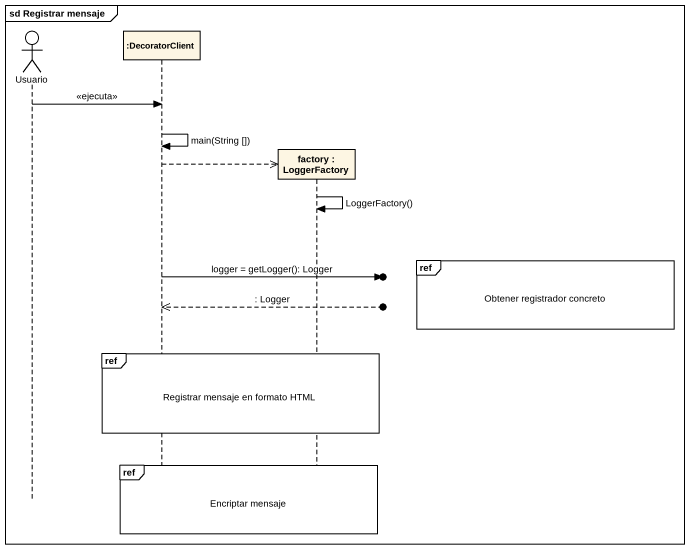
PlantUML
@startuml
mainframe sd Registrar mensaje
hide footbox
actor Usuario
participant ":DecoratorClient" as DecoratorClient
participant "factory : LoggerFactory" as factory

Usuario -> DecoratorClient : <<ejecuta>>
DecoratorClient -> DecoratorClient : main(String [])
DecoratorClient -->> factory **
factory -> factory : LoggerFactory()
ref over factory : Obtener registrador concreto
DecoratorClient ->o] : logger = getLogger(): Logger
DecoratorClient <<--o] : : Logger
ref over DecoratorClient, factory : Registrar mensaje en formato HTML
ref over DecoratorClient, factory : Encriptar mensaje
@enduml
